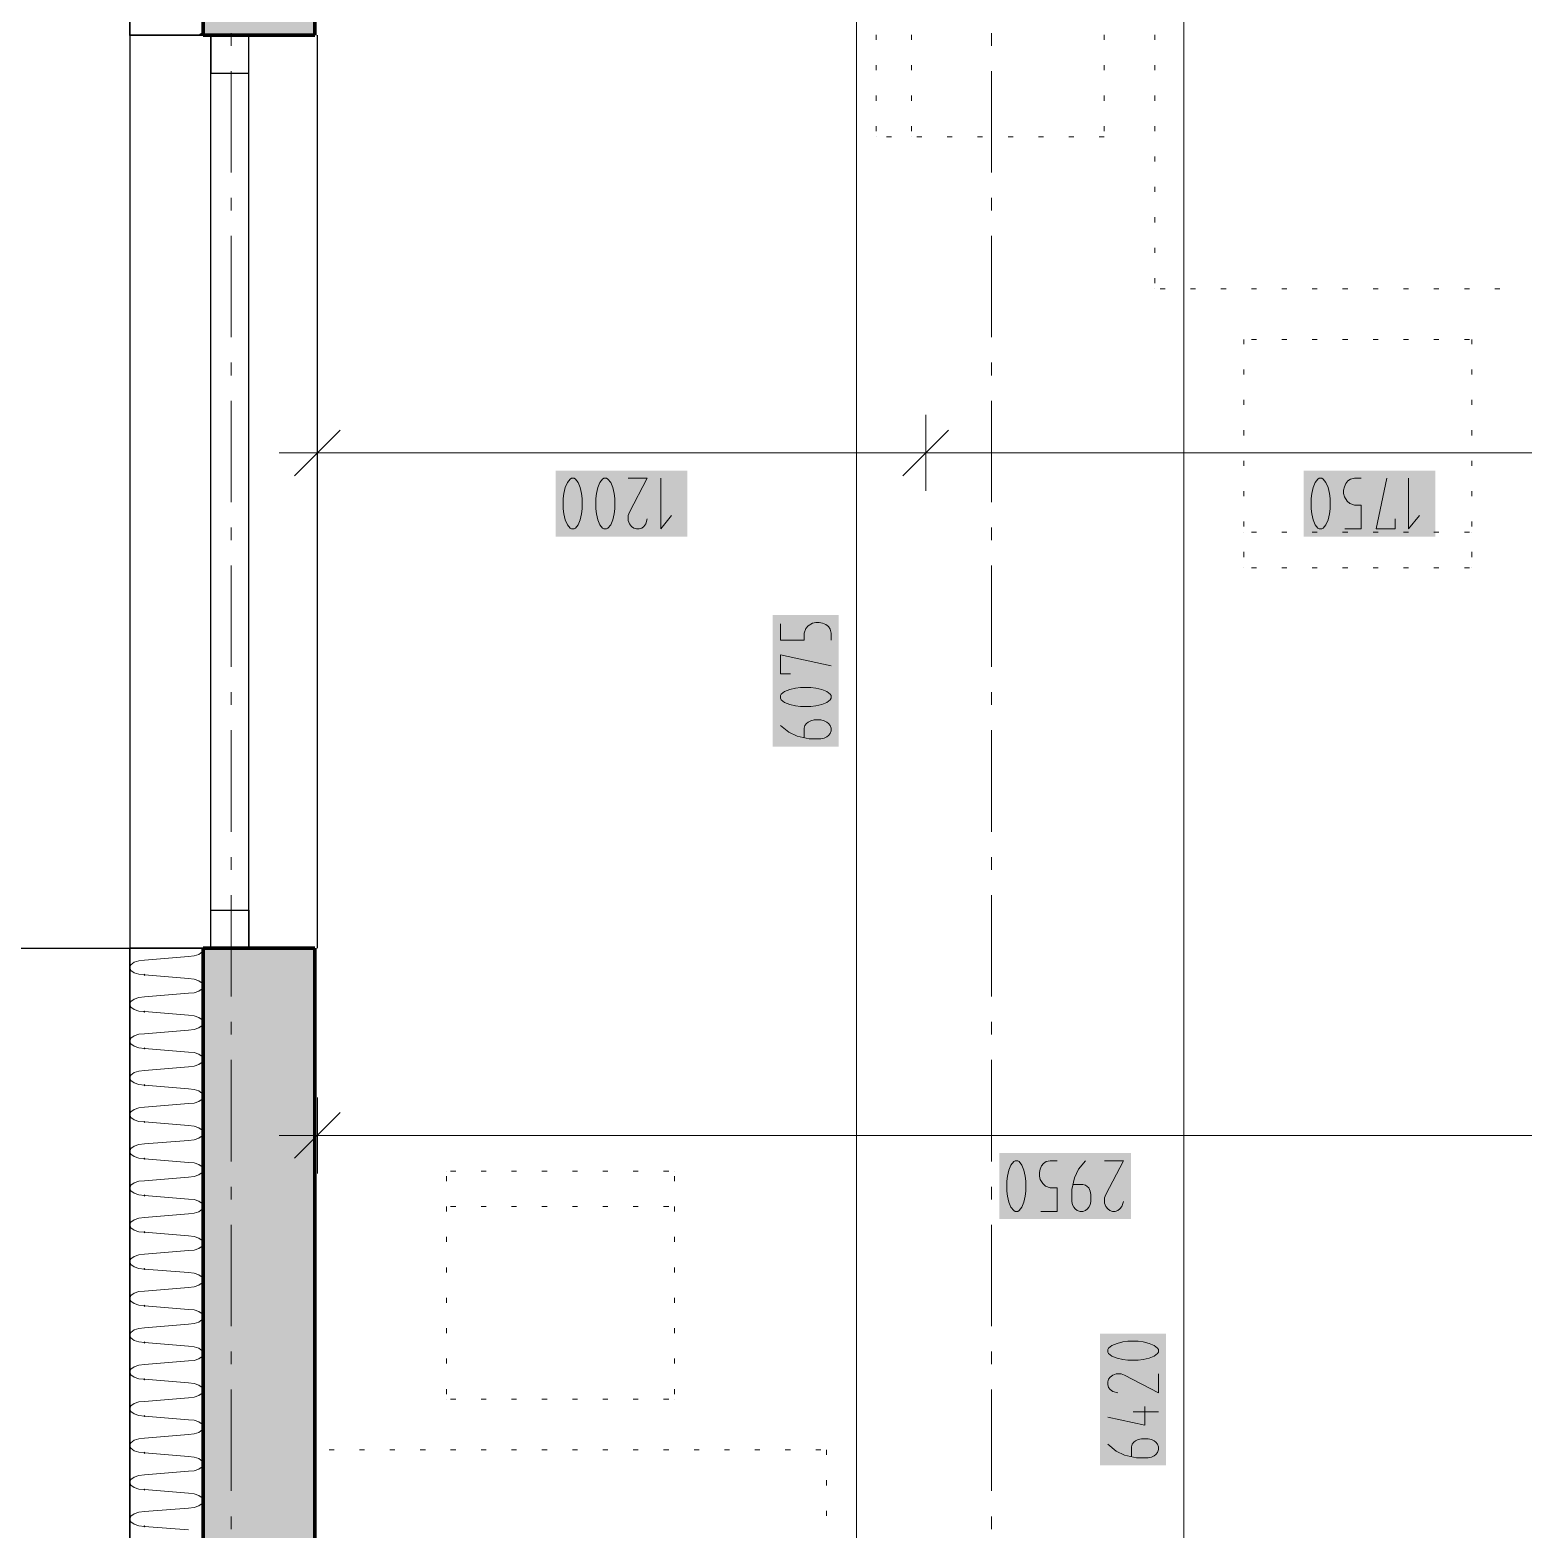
# Model space of a CAD drawing. Header units: millimetres. Extents: x 0 to 594, y 0 to 420.
# Drawn here: x 59.61 to 89.8, y 165.97 to 196.29 of the extents above; entities that cross this region are included whole.
import ezdxf

# ---------------------------------------------------------------- set-up
doc = ezdxf.new("R2010")
doc.units = ezdxf.units.MM
doc.header["$LTSCALE"] = 8
for name, color, linetype in [('PDF_Koty delkove', 7, 'Continuous'), ('PDF_Nabytek', 7, 'Continuous'), ('PDF_Obecne 0.25', 7, 'Continuous'), ('PDF_Okna', 7, 'Continuous'), ('PDF_Osy hlavni', 7, 'Continuous'), ('PDF_Steny obvodove nosne', 7, 'Continuous'), ('PDF_Zatepleni', 7, 'Continuous')]:
    doc.layers.add(name, color=color, linetype=linetype)

msp = doc.modelspace()

# ---------------------------------------------------------------- linework, layer by layer
at = {"layer": 'PDF_Koty delkove', "lineweight": 18}
for points in [[(82.938, 159.232), (82.938, 169.575), (82.938, 201.513), (82.938, 202.999), (82.938, 214.633), (82.938, 215.761), (82.938, 237.337), (82.938, 238.823), (82.938, 283.359), (82.938, 285.972), (82.938, 287.356), (82.938, 356.594), (82.938, 360.489)], [(76.321, 152.006), (76.321, 214.274), (76.321, 215.761), (76.321, 230.674), (76.321, 232.16), (76.321, 283.359), (76.321, 287.254)], [(65.422, 188.514), (65.422, 187.746), (65.422, 186.977)], [(77.721, 188.514), (77.721, 187.746), (77.721, 186.977)], [(65.883, 188.207), (64.96, 187.284)], [(78.183, 188.207), (77.26, 187.284)], [(65.422, 187.746), (64.653, 187.746)], [(105.601, 187.746), (98.836, 187.746), (97.042, 187.746), (95.659, 187.746), (77.721, 187.746), (65.422, 187.746)], [(71.133, 186.293), (71.187, 186.225), (71.215, 186.208), (71.27, 186.208), (71.297, 186.225), (71.352, 186.293), (71.393, 186.396), (71.421, 186.516), (71.435, 186.617), (71.435, 186.822), (71.421, 186.925), (71.393, 187.045), (71.352, 187.147), (71.297, 187.216), (71.27, 187.233), (71.215, 187.233), (71.187, 187.216), (71.133, 187.147), (71.092, 187.045), (71.065, 186.925), (71.051, 186.822)], [(71.708, 187.233), (72.092, 187.233), (71.735, 186.549), (71.708, 186.481), (71.708, 186.378), (71.735, 186.311), (71.776, 186.259), (71.817, 186.225), (71.872, 186.208), (71.927, 186.208), (71.982, 186.225), (72.023, 186.259), (72.064, 186.311), (72.092, 186.412)], [(72.365, 187.233), (72.365, 186.208), (72.584, 186.481)], [(86.17, 186.925), (86.17, 186.993), (86.184, 187.062), (86.211, 187.13), (86.252, 187.181), (86.306, 187.216), (86.388, 187.233), (86.525, 187.233)], [(87.21, 186.412), (87.21, 186.208), (86.827, 186.208), (87.045, 187.233)], [(87.484, 187.233), (87.484, 186.208), (87.702, 186.481)], [(71.051, 186.822), (71.051, 186.617), (71.065, 186.516), (71.092, 186.396), (71.133, 186.293)], [(86.197, 186.208), (86.525, 186.208), (86.525, 186.686), (86.388, 186.686), (86.293, 186.721), (86.238, 186.772), (86.184, 186.857), (86.17, 186.925)], [(74.783, 184.291), (74.783, 183.962), (75.261, 183.962), (75.261, 184.099), (75.296, 184.195), (75.347, 184.25), (75.432, 184.304), (75.5, 184.318), (75.568, 184.318), (75.637, 184.304), (75.705, 184.277), (75.756, 184.236), (75.791, 184.181), (75.808, 184.099), (75.808, 183.962)], [(74.987, 183.277), (74.783, 183.277), (74.783, 183.661), (75.808, 183.442)], [(74.799, 182.867), (74.783, 182.839), (74.783, 182.785), (74.799, 182.757), (74.868, 182.703), (74.971, 182.662), (75.091, 182.634), (75.192, 182.62), (75.397, 182.62), (75.5, 182.634), (75.619, 182.662), (75.722, 182.703), (75.791, 182.757), (75.808, 182.785), (75.808, 182.839), (75.791, 182.867), (75.722, 182.922), (75.619, 182.963), (75.5, 182.99), (75.397, 183.004)], [(75.397, 183.004), (75.192, 183.004), (75.091, 182.99), (74.971, 182.963), (74.868, 182.922), (74.799, 182.867)], [(75.261, 181.991), (75.261, 182.182), (75.278, 182.237), (75.312, 182.278), (75.347, 182.306), (75.397, 182.333), (75.466, 182.347), (75.602, 182.347), (75.671, 182.333), (75.722, 182.306), (75.756, 182.278), (75.791, 182.237), (75.808, 182.182), (75.808, 182.128), (75.791, 182.073), (75.756, 182.032), (75.722, 182.005), (75.671, 181.977), (75.602, 181.963), (75.363, 181.963), (75.124, 182.018), (74.953, 182.1), (74.783, 182.237)], [(65.422, 174.719), (65.422, 173.951), (65.422, 173.182)], [(65.883, 174.412), (64.96, 173.489)], [(64.653, 173.951), (65.422, 173.951), (95.659, 173.951), (97.196, 173.951), (110.877, 173.951), (121.642, 173.951), (122.411, 173.951)], [(79.746, 172.822), (79.746, 173.027), (79.732, 173.13), (79.704, 173.25), (79.663, 173.352), (79.609, 173.421), (79.581, 173.438), (79.527, 173.438), (79.499, 173.421), (79.445, 173.352), (79.404, 173.25), (79.377, 173.13), (79.363, 173.027)], [(80.047, 172.413), (80.375, 172.413), (80.375, 172.891), (80.238, 172.891), (80.143, 172.926), (80.088, 172.977), (80.034, 173.062), (80.02, 173.13), (80.02, 173.198), (80.034, 173.267), (80.061, 173.335), (80.102, 173.386), (80.156, 173.421), (80.238, 173.438), (80.375, 173.438)], [(80.95, 173.438), (80.813, 173.267), (80.731, 173.096), (80.677, 172.857), (80.677, 172.617), (80.691, 172.549), (80.718, 172.498), (80.745, 172.464), (80.786, 172.43), (80.841, 172.413), (80.895, 172.413), (80.95, 172.43), (80.991, 172.464), (81.018, 172.498), (81.046, 172.549), (81.06, 172.617), (81.06, 172.754), (81.046, 172.822), (81.018, 172.891), (80.95, 172.942), (80.895, 172.959), (80.704, 172.959)], [(81.334, 173.438), (81.717, 173.438), (81.361, 172.754), (81.334, 172.686), (81.334, 172.583), (81.361, 172.516), (81.402, 172.464), (81.443, 172.43), (81.498, 172.413), (81.552, 172.413), (81.607, 172.43)], [(79.363, 173.027), (79.363, 172.822), (79.377, 172.721), (79.404, 172.601), (79.445, 172.498), (79.499, 172.43), (79.527, 172.413), (79.581, 172.413), (79.609, 172.43), (79.663, 172.498), (79.704, 172.601), (79.732, 172.721), (79.746, 172.822)], [(81.607, 172.43), (81.648, 172.464), (81.689, 172.516), (81.717, 172.617)], [(82.425, 168.748), (81.741, 169.104), (81.673, 169.131), (81.57, 169.131), (81.503, 169.104), (81.451, 169.063), (81.416, 169.022), (81.4, 168.967), (81.4, 168.913), (81.416, 168.858), (81.451, 168.817), (81.503, 168.776), (81.604, 168.748)], [(82.425, 169.131), (82.425, 168.748)], [(82.151, 168.474), (82.151, 168.091), (81.4, 168.256)], [(82.425, 168.365), (81.913, 168.365)], [(81.878, 167.462), (81.878, 167.653), (81.895, 167.708), (81.929, 167.749), (81.964, 167.776), (82.014, 167.803), (82.083, 167.817), (82.219, 167.817), (82.288, 167.803), (82.339, 167.776), (82.373, 167.749), (82.408, 167.708), (82.425, 167.653), (82.425, 167.599), (82.408, 167.544), (82.373, 167.503), (82.339, 167.476), (82.288, 167.448), (82.219, 167.434), (81.98, 167.434), (81.741, 167.489), (81.57, 167.571), (81.4, 167.708)]]:
    msp.add_lwpolyline(points, dxfattribs=at)
for points in [[(70.394, 186.822), (70.394, 186.617), (70.408, 186.516), (70.435, 186.396), (70.476, 186.293), (70.53, 186.225), (70.558, 186.208), (70.612, 186.208), (70.64, 186.225), (70.695, 186.293), (70.736, 186.396), (70.764, 186.516), (70.778, 186.617), (70.778, 186.822), (70.764, 186.925), (70.736, 187.045), (70.695, 187.147), (70.64, 187.216), (70.612, 187.233), (70.558, 187.233), (70.53, 187.216), (70.476, 187.147), (70.435, 187.045), (70.408, 186.925)], [(85.513, 186.822), (85.513, 186.617), (85.527, 186.516), (85.554, 186.396), (85.595, 186.293), (85.649, 186.225), (85.677, 186.208), (85.731, 186.208), (85.759, 186.225), (85.813, 186.293), (85.854, 186.396), (85.882, 186.516), (85.896, 186.617), (85.896, 186.822), (85.882, 186.925), (85.854, 187.045), (85.813, 187.147), (85.759, 187.216), (85.731, 187.233), (85.677, 187.233), (85.649, 187.216), (85.595, 187.147), (85.554, 187.045), (85.527, 186.925)], [(82.014, 169.789), (81.809, 169.789), (81.708, 169.775), (81.588, 169.747), (81.485, 169.706), (81.416, 169.652), (81.4, 169.624), (81.4, 169.57), (81.416, 169.542), (81.485, 169.488), (81.588, 169.447), (81.708, 169.419), (81.809, 169.405), (82.014, 169.405), (82.117, 169.419), (82.236, 169.447), (82.339, 169.488), (82.408, 169.542), (82.425, 169.57), (82.425, 169.624), (82.408, 169.652), (82.339, 169.706), (82.236, 169.747), (82.117, 169.775)]]:
    msp.add_lwpolyline(points, close=True, dxfattribs=at)
at = {"layer": 'PDF_Koty delkove', "color": 7, "lineweight": 18, "true_color": 0xffffff, "transparency": 33554559}
for points in [[(72.902, 187.387), (70.241, 187.387), (72.902, 186.054), (70.241, 186.054)], [(88.021, 187.387), (85.359, 187.387), (88.021, 186.054), (85.359, 186.054)], [(75.962, 181.809), (75.962, 184.471), (74.629, 181.809), (74.629, 184.471)], [(81.871, 173.592), (79.209, 173.592), (81.871, 172.259), (79.209, 172.259)], [(82.579, 167.28), (82.579, 169.942), (81.246, 167.28), (81.246, 169.942)]]:
    msp.add_solid(points, dxfattribs=at)
at = {"layer": 'PDF_Nabytek', "lineweight": 13}
for points in [[(76.717, 196.198), (76.717, 196.095)], [(77.435, 196.198), (77.435, 196.095)], [(81.33, 196.198), (81.33, 196.095)], [(82.355, 196.198), (82.355, 196.095)], [(76.717, 195.583), (76.717, 195.48)], [(77.435, 195.583), (77.435, 195.48)], [(81.33, 195.583), (81.33, 195.48)], [(82.355, 195.583), (82.355, 195.48)], [(76.717, 194.968), (76.717, 194.865)], [(77.435, 194.968), (77.435, 194.865)], [(81.33, 194.968), (81.33, 194.865)], [(82.355, 194.968), (82.355, 194.865)], [(76.717, 194.353), (76.717, 194.25)], [(77.435, 194.353), (77.435, 194.25)], [(81.33, 194.353), (81.33, 194.25)], [(82.355, 194.353), (82.355, 194.25)], [(76.717, 194.133), (76.717, 194.133)], [(76.717, 194.133), (76.717, 194.133)], [(77.027, 194.133), (76.925, 194.133)], [(77.435, 194.133), (77.435, 194.133)], [(77.642, 194.133), (77.54, 194.133)], [(78.257, 194.133), (78.155, 194.133)], [(78.872, 194.133), (78.77, 194.133)], [(79.487, 194.133), (79.385, 194.133)], [(80.102, 194.133), (80, 194.133)], [(80.717, 194.133), (80.615, 194.133)], [(81.33, 194.133), (81.23, 194.133)], [(81.33, 194.133), (81.33, 194.133)], [(81.33, 194.133), (81.33, 194.133)], [(82.355, 193.738), (82.355, 193.635)], [(82.355, 193.123), (82.355, 193.02)], [(82.355, 192.508), (82.355, 192.405)], [(82.355, 191.893), (82.355, 191.79)], [(82.355, 191.278), (82.355, 191.175)], [(82.355, 191.062), (82.355, 191.062)], [(82.355, 191.062), (82.355, 191.062)], [(82.562, 191.062), (82.46, 191.062)], [(83.177, 191.062), (83.075, 191.062)], [(83.792, 191.062), (83.69, 191.062)], [(84.407, 191.062), (84.305, 191.062)], [(85.022, 191.062), (84.92, 191.062)], [(85.637, 191.062), (85.535, 191.062)], [(86.252, 191.062), (86.15, 191.062)], [(86.867, 191.062), (86.765, 191.062)], [(87.482, 191.062), (87.38, 191.062)], [(88.097, 191.062), (87.995, 191.062)], [(88.712, 191.062), (88.61, 191.062)], [(89.327, 191.062), (89.225, 191.062)], [(84.149, 190.037), (84.149, 189.945)], [(84.149, 190.037), (84.149, 190.037)], [(84.407, 190.037), (84.305, 190.037)], [(85.022, 190.037), (84.92, 190.037)], [(85.637, 190.037), (85.535, 190.037)], [(86.252, 190.037), (86.15, 190.037)], [(86.867, 190.037), (86.765, 190.037)], [(87.482, 190.037), (87.38, 190.037)], [(88.097, 190.037), (87.995, 190.037)], [(88.712, 190.037), (88.61, 190.037)], [(88.761, 190.037), (88.761, 189.945)], [(88.761, 190.037), (88.761, 190.037)], [(88.761, 190.037), (88.761, 190.037)], [(84.149, 189.433), (84.149, 189.33)], [(88.761, 189.433), (88.761, 189.33)], [(84.149, 188.818), (84.149, 188.715)], [(88.761, 188.818), (88.761, 188.715)], [(84.149, 188.203), (84.149, 188.1)], [(88.761, 188.203), (88.761, 188.1)], [(84.149, 187.588), (84.149, 187.485)], [(88.761, 187.588), (88.761, 187.485)], [(84.149, 186.973), (84.149, 186.87)], [(88.761, 186.973), (88.761, 186.87)], [(84.149, 186.358), (84.149, 186.255)], [(88.761, 186.358), (88.761, 186.255)], [(84.149, 186.142), (84.149, 186.142)], [(84.407, 186.142), (84.305, 186.142)], [(85.022, 186.142), (84.92, 186.142)], [(85.637, 186.142), (85.535, 186.142)], [(86.252, 186.142), (86.15, 186.142)], [(86.867, 186.142), (86.765, 186.142)], [(87.482, 186.142), (87.38, 186.142)], [(88.097, 186.142), (87.995, 186.142)], [(88.712, 186.142), (88.61, 186.142)], [(88.761, 186.142), (88.761, 186.142)], [(84.149, 185.743), (84.149, 185.64)], [(88.761, 185.743), (88.761, 185.64)], [(84.149, 185.425), (84.149, 185.425)], [(84.149, 185.425), (84.149, 185.425)], [(84.407, 185.425), (84.305, 185.425)], [(85.022, 185.425), (84.92, 185.425)], [(85.637, 185.425), (85.535, 185.425)], [(86.252, 185.425), (86.15, 185.425)], [(86.867, 185.425), (86.765, 185.425)], [(87.482, 185.425), (87.38, 185.425)], [(88.097, 185.425), (87.995, 185.425)], [(88.712, 185.425), (88.61, 185.425)], [(88.761, 185.425), (88.761, 185.425)], [(88.761, 185.425), (88.761, 185.425)], [(68.03, 173.23), (68.03, 173.23)], [(68.03, 173.23), (68.03, 173.23)], [(68.03, 173.129), (68.03, 173.027)], [(68.117, 173.23), (68.22, 173.23)], [(68.732, 173.23), (68.835, 173.23)], [(69.347, 173.23), (69.45, 173.23)], [(69.962, 173.23), (70.065, 173.23)], [(70.577, 173.23), (70.68, 173.23)], [(71.192, 173.23), (71.295, 173.23)], [(71.807, 173.23), (71.91, 173.23)], [(72.422, 173.23), (72.525, 173.23)], [(72.643, 173.23), (72.643, 173.23)], [(72.643, 173.23), (72.643, 173.23)], [(72.643, 173.129), (72.643, 173.027)], [(68.03, 172.514), (68.03, 172.412)], [(72.643, 172.514), (72.643, 172.412)], [(68.03, 172.512), (68.03, 172.512)], [(68.117, 172.512), (68.22, 172.512)], [(68.732, 172.512), (68.835, 172.512)], [(69.347, 172.512), (69.45, 172.512)], [(69.962, 172.512), (70.065, 172.512)], [(70.577, 172.512), (70.68, 172.512)], [(71.192, 172.512), (71.295, 172.512)], [(71.807, 172.512), (71.91, 172.512)], [(72.422, 172.512), (72.525, 172.512)], [(72.643, 172.512), (72.643, 172.512)], [(68.03, 171.899), (68.03, 171.797)], [(72.643, 171.899), (72.643, 171.797)], [(68.03, 171.284), (68.03, 171.182)], [(72.643, 171.284), (72.643, 171.182)], [(68.03, 170.669), (68.03, 170.567)], [(72.643, 170.669), (72.643, 170.567)], [(68.03, 170.054), (68.03, 169.952)], [(72.643, 170.054), (72.643, 169.952)], [(68.03, 169.439), (68.03, 169.337)], [(72.643, 169.439), (72.643, 169.337)], [(68.03, 168.824), (68.03, 168.722)], [(68.03, 168.617), (68.03, 168.617)], [(68.03, 168.617), (68.03, 168.617)], [(68.117, 168.617), (68.22, 168.617)], [(68.732, 168.617), (68.835, 168.617)], [(69.347, 168.617), (69.45, 168.617)], [(69.962, 168.617), (70.065, 168.617)], [(70.577, 168.617), (70.68, 168.617)], [(71.192, 168.617), (71.295, 168.617)], [(71.807, 168.617), (71.91, 168.617)], [(72.422, 168.617), (72.525, 168.617)], [(72.643, 168.824), (72.643, 168.722)], [(72.643, 168.617), (72.643, 168.617)], [(72.643, 168.617), (72.643, 168.617)], [(65.658, 167.592), (65.76, 167.592)], [(66.272, 167.592), (66.375, 167.592)], [(66.887, 167.592), (66.99, 167.592)], [(67.502, 167.592), (67.605, 167.592)], [(68.117, 167.592), (68.22, 167.592)], [(68.732, 167.592), (68.835, 167.592)], [(69.347, 167.592), (69.45, 167.592)], [(69.962, 167.592), (70.065, 167.592)], [(70.577, 167.592), (70.68, 167.592)], [(71.192, 167.592), (71.295, 167.592)], [(71.807, 167.592), (71.91, 167.592)], [(72.422, 167.592), (72.525, 167.592)], [(73.037, 167.592), (73.14, 167.592)], [(73.652, 167.592), (73.755, 167.592)], [(74.267, 167.592), (74.37, 167.592)], [(74.882, 167.592), (74.985, 167.592)], [(75.497, 167.592), (75.6, 167.592)], [(75.713, 167.592), (75.713, 167.492)], [(75.713, 167.592), (75.713, 167.592)], [(75.713, 166.979), (75.713, 166.877)], [(75.713, 166.365), (75.713, 166.262)]]:
    msp.add_lwpolyline(points, dxfattribs=at)
at = {"layer": 'PDF_Obecne 0.25', "lineweight": 25}
msp.add_lwpolyline([(61.629, 287.254), (41.334, 287.254), (41.334, 177.737), (61.629, 177.737)], dxfattribs=at)
at = {"layer": 'PDF_Okna', "lineweight": 25}
for points in [[(61.629, 196.186), (61.629, 177.737)], [(63.269, 177.737), (63.269, 196.186)], [(64.038, 177.737), (64.038, 196.186)], [(65.422, 177.737), (65.422, 196.186)]]:
    msp.add_lwpolyline(points, dxfattribs=at)
for points in [[(63.269, 196.186), (63.269, 195.418), (64.038, 195.418), (64.038, 196.186)], [(63.269, 177.737), (63.269, 178.505), (64.038, 178.505), (64.038, 177.737)]]:
    msp.add_lwpolyline(points, close=True, dxfattribs=at)
at = {"layer": 'PDF_Osy hlavni', "lineweight": 18}
for points in [[(63.679, 195.976), (63.679, 196.232)], [(79.054, 195.976), (79.054, 196.232)], [(79.054, 195.976), (79.054, 196.232)], [(63.679, 193.413), (63.679, 195.463)], [(79.054, 193.413), (79.054, 195.463)], [(79.054, 193.413), (79.054, 195.463)], [(63.679, 192.645), (63.679, 192.901)], [(79.054, 192.645), (79.054, 192.901), (79.054, 192.645)], [(63.679, 190.082), (63.679, 192.132)], [(79.054, 192.132), (79.054, 190.082), (79.054, 192.132)], [(63.679, 189.313), (63.679, 189.57)], [(79.054, 189.313), (79.054, 189.57), (79.054, 189.313)], [(63.679, 186.751), (63.679, 188.801)], [(79.054, 188.801), (79.054, 186.751), (79.054, 188.801)], [(63.679, 185.982), (63.679, 186.238)], [(79.054, 186.238), (79.054, 185.982), (79.054, 186.238)], [(63.679, 183.42), (63.679, 185.47)], [(79.054, 185.47), (79.054, 183.42), (79.054, 185.47)], [(63.679, 182.651), (63.679, 182.907)], [(79.054, 182.907), (79.054, 182.651), (79.054, 182.907)], [(63.679, 180.089), (63.679, 182.139)], [(79.054, 182.139), (79.054, 180.089), (79.054, 182.139)], [(63.679, 179.32), (63.679, 179.576)], [(79.054, 179.576), (79.054, 179.32), (79.054, 179.576)], [(63.679, 176.757), (63.679, 178.807)], [(79.054, 176.757), (79.054, 178.807), (79.054, 176.757)], [(63.679, 175.989), (63.679, 176.245)], [(79.054, 176.245), (79.054, 175.989), (79.054, 176.245)], [(63.679, 173.426), (63.679, 175.476)], [(79.054, 173.426), (79.054, 175.476), (79.054, 173.426)], [(63.679, 172.657), (63.679, 172.914)], [(79.054, 172.914), (79.054, 172.657), (79.054, 172.914)], [(63.679, 170.095), (63.679, 172.145)], [(79.054, 172.145), (79.054, 170.095), (79.054, 172.145)], [(63.679, 169.326), (63.679, 169.582)], [(79.054, 169.582), (79.054, 169.326), (79.054, 169.582)], [(63.679, 166.764), (63.679, 168.814)], [(79.054, 168.814), (79.054, 166.764), (79.054, 168.814)], [(63.679, 165.995), (63.679, 166.251)], [(79.054, 166.251), (79.054, 165.995), (79.054, 166.251)]]:
    msp.add_lwpolyline(points, dxfattribs=at)
at = {"layer": 'PDF_Steny obvodove nosne', "lineweight": 70}
for points in [[(63.115, 218.221), (63.115, 196.186)], [(65.37, 196.186), (65.37, 214.274), (65.37, 215.761), (65.37, 218.221)], [(65.37, 196.186), (64.038, 196.186), (63.269, 196.186), (63.115, 196.186)], [(63.115, 177.737), (63.115, 149.7), (65.37, 149.7)], [(63.115, 177.737), (63.269, 177.737), (64.038, 177.737), (65.37, 177.737)], [(65.37, 151.955), (65.37, 177.737)]]:
    msp.add_lwpolyline(points, dxfattribs=at)
at = {"layer": 'PDF_Steny obvodove nosne', "color": 9, "lineweight": 9, "true_color": 0xc0c0c0, "transparency": 33554559}
for points in [[(65.37, 218.221), (63.115, 218.221), (65.37, 196.186), (63.115, 196.186)], [(65.37, 149.7), (65.37, 177.737), (63.115, 149.7), (63.115, 177.737)]]:
    msp.add_solid(points, dxfattribs=at)
at = {"layer": 'PDF_Zatepleni', "lineweight": 35}
msp.add_lwpolyline([(61.629, 218.221), (63.115, 218.221), (63.115, 196.186), (61.629, 196.186), (61.629, 218.221)], dxfattribs=at)
at = {"layer": 'PDF_Zatepleni', "lineweight": 9}
for points in [[(63.025, 196.186), (63.029, 196.188), (63.094, 196.236), (63.115, 196.278)], [(62.818, 177.566), (62.932, 177.578), (63.029, 177.61), (63.094, 177.658), (63.115, 177.7)], [(63.115, 177.731), (63.112, 177.737)], [(61.926, 177.493), (61.813, 177.481), (61.716, 177.449), (61.652, 177.401), (61.629, 177.344)], [(61.926, 177.493), (62.818, 177.566)], [(61.629, 177.344), (61.652, 177.287), (61.716, 177.239), (61.813, 177.207), (61.926, 177.195)], [(62.818, 177.122), (61.926, 177.195)], [(62.818, 177.122), (62.818, 177.122)], [(63.115, 176.988), (63.094, 177.03), (63.029, 177.078), (62.932, 177.11), (62.818, 177.122)], [(61.926, 176.749), (62.818, 176.823)], [(62.818, 176.823), (62.932, 176.834), (63.029, 176.867), (63.094, 176.915), (63.115, 176.957)], [(61.926, 176.749), (61.813, 176.738), (61.716, 176.706), (61.652, 176.658), (61.629, 176.601)], [(61.629, 176.601), (61.652, 176.544), (61.716, 176.496), (61.813, 176.464), (61.926, 176.452)], [(62.818, 176.379), (61.926, 176.452)], [(62.818, 176.379), (62.818, 176.379)], [(63.115, 176.245), (63.094, 176.286), (63.029, 176.335), (62.932, 176.367), (62.818, 176.379)], [(62.818, 176.08), (62.932, 176.091), (63.029, 176.124), (63.094, 176.172), (63.115, 176.214)], [(61.926, 176.006), (61.813, 175.995), (61.716, 175.963), (61.652, 175.915), (61.629, 175.858)], [(61.629, 175.858), (61.652, 175.801), (61.716, 175.753), (61.813, 175.72), (61.926, 175.709)], [(61.926, 176.006), (62.818, 176.08)], [(62.818, 175.636), (61.926, 175.709)], [(62.818, 175.636), (62.818, 175.636)], [(63.115, 175.502), (63.094, 175.543), (63.029, 175.592), (62.932, 175.624), (62.818, 175.636)], [(61.926, 175.263), (61.813, 175.252), (61.716, 175.22), (61.652, 175.171), (61.629, 175.115)], [(61.926, 175.263), (62.818, 175.337)], [(62.818, 175.337), (62.932, 175.348), (63.029, 175.381), (63.094, 175.429), (63.115, 175.471)], [(61.629, 175.115), (61.652, 175.058), (61.716, 175.01), (61.813, 174.977), (61.926, 174.966)], [(62.818, 174.892), (61.926, 174.966)], [(62.818, 174.892), (62.818, 174.892)], [(63.115, 174.759), (63.094, 174.8), (63.029, 174.849), (62.932, 174.881), (62.818, 174.892)], [(62.818, 174.594), (62.932, 174.605), (63.029, 174.637), (63.094, 174.686), (63.115, 174.727)], [(61.926, 174.52), (61.813, 174.509), (61.716, 174.477), (61.652, 174.428), (61.629, 174.371)], [(61.629, 174.371), (61.652, 174.315), (61.716, 174.266), (61.813, 174.234), (61.926, 174.223)], [(61.926, 174.52), (62.818, 174.594)], [(62.818, 174.149), (61.926, 174.223)], [(62.818, 174.149), (62.818, 174.149)], [(63.115, 174.016), (63.094, 174.057), (63.029, 174.106), (62.932, 174.138), (62.818, 174.149)], [(61.926, 173.777), (61.813, 173.766), (61.716, 173.733), (61.652, 173.685), (61.629, 173.628)], [(61.926, 173.777), (62.818, 173.851)], [(62.818, 173.851), (62.932, 173.862), (63.029, 173.894), (63.094, 173.943), (63.115, 173.984)], [(61.629, 173.628), (61.652, 173.571), (61.716, 173.523)], [(61.716, 173.523), (61.813, 173.491), (61.926, 173.48)], [(62.818, 173.406), (61.926, 173.48)], [(62.818, 173.406), (62.818, 173.406)], [(63.115, 173.272), (63.094, 173.314), (63.029, 173.362), (62.932, 173.395), (62.818, 173.406)], [(62.818, 173.107), (62.932, 173.119), (63.029, 173.151), (63.094, 173.2), (63.115, 173.241)], [(62.818, 173.107), (61.926, 173.034), (61.813, 173.023), (61.716, 172.99), (61.652, 172.942), (61.629, 172.885)], [(61.629, 172.885), (61.652, 172.828), (61.716, 172.78), (61.813, 172.748), (61.926, 172.737)], [(62.818, 172.663), (61.926, 172.737)], [(62.818, 172.663), (62.818, 172.663)], [(63.115, 172.529), (63.094, 172.571), (63.029, 172.619), (62.932, 172.652), (62.818, 172.663)], [(61.926, 172.291), (61.813, 172.279), (61.716, 172.247), (61.652, 172.199), (61.629, 172.142)], [(61.926, 172.291), (62.818, 172.364)], [(62.818, 172.364), (62.932, 172.376), (63.029, 172.408), (63.094, 172.457), (63.115, 172.498)], [(61.629, 172.142), (61.652, 172.085), (61.716, 172.037), (61.813, 172.005), (61.926, 171.994)], [(62.818, 171.92), (61.926, 171.994)], [(62.818, 171.92), (62.818, 171.92)], [(63.115, 171.786), (63.094, 171.828), (63.029, 171.876), (62.932, 171.909), (62.818, 171.92)], [(63.115, 171.755), (63.094, 171.713), (63.029, 171.665), (62.932, 171.633), (62.818, 171.621), (61.926, 171.548), (61.813, 171.536), (61.716, 171.504), (61.652, 171.456), (61.629, 171.399)], [(61.629, 171.399), (61.652, 171.342), (61.716, 171.294), (61.813, 171.262), (61.926, 171.25)], [(62.818, 171.177), (61.926, 171.25)], [(62.818, 171.177), (62.818, 171.177)], [(63.115, 171.043), (63.094, 171.085), (63.029, 171.133), (62.932, 171.165), (62.818, 171.177)], [(62.818, 170.878), (62.932, 170.889), (63.029, 170.922), (63.094, 170.97), (63.115, 171.012)], [(62.818, 170.878), (61.926, 170.805), (61.813, 170.793), (61.716, 170.761), (61.652, 170.713), (61.629, 170.656)], [(61.629, 170.656), (61.652, 170.599), (61.716, 170.551), (61.813, 170.519), (61.926, 170.507)], [(62.818, 170.434), (61.926, 170.507)], [(62.818, 170.434), (62.818, 170.434)], [(63.115, 170.3), (63.094, 170.342), (63.029, 170.39), (62.932, 170.422), (62.818, 170.434)], [(61.926, 170.061), (62.818, 170.135)], [(62.818, 170.135), (62.932, 170.146), (63.029, 170.179), (63.094, 170.227), (63.115, 170.269)], [(61.926, 170.061), (61.813, 170.05), (61.716, 170.018), (61.652, 169.97), (61.629, 169.913)], [(61.629, 169.913), (61.652, 169.856), (61.716, 169.808), (61.813, 169.775), (61.926, 169.764)], [(62.818, 169.691), (61.926, 169.764)], [(62.818, 169.691), (62.818, 169.691)], [(63.115, 169.557), (63.094, 169.598), (63.029, 169.647), (62.932, 169.679), (62.818, 169.691)], [(62.818, 169.392), (62.932, 169.403), (63.029, 169.436), (63.094, 169.484), (63.115, 169.526)], [(61.926, 169.318), (61.813, 169.307), (61.716, 169.275), (61.652, 169.227), (61.629, 169.17)], [(61.926, 169.318), (62.818, 169.392)], [(61.629, 169.17), (61.652, 169.113), (61.716, 169.065), (61.813, 169.032), (61.926, 169.021)], [(62.818, 168.947), (61.926, 169.021)], [(62.818, 168.947), (62.818, 168.947)], [(63.115, 168.814), (63.094, 168.855), (63.029, 168.904), (62.932, 168.936), (62.818, 168.947)], [(61.926, 168.575), (61.813, 168.564), (61.716, 168.532), (61.652, 168.483), (61.629, 168.427)], [(61.926, 168.575), (62.818, 168.649)], [(62.818, 168.649), (62.932, 168.66), (63.029, 168.692), (63.094, 168.741), (63.115, 168.782)], [(61.629, 168.427), (61.652, 168.37), (61.716, 168.321), (61.813, 168.289), (61.926, 168.278)], [(62.818, 168.204), (61.926, 168.278)], [(62.818, 168.204), (62.818, 168.204)], [(63.115, 168.071), (63.094, 168.112), (63.029, 168.161), (62.932, 168.193), (62.818, 168.204)], [(62.818, 167.906), (62.932, 167.917), (63.029, 167.949), (63.094, 167.998), (63.115, 168.039)], [(61.926, 167.832), (61.813, 167.821), (61.716, 167.789), (61.652, 167.74), (61.629, 167.683)], [(61.629, 167.683), (61.652, 167.627), (61.716, 167.578), (61.813, 167.546), (61.926, 167.535)], [(61.926, 167.832), (62.818, 167.906)], [(62.818, 167.461), (61.926, 167.535)], [(62.818, 167.461), (62.818, 167.461)], [(63.115, 167.327), (63.094, 167.369), (63.029, 167.417), (62.932, 167.45), (62.818, 167.461)], [(61.926, 167.089), (61.813, 167.078), (61.716, 167.045), (61.652, 166.997), (61.629, 166.94)], [(61.926, 167.089), (62.818, 167.163)], [(62.818, 167.163), (62.932, 167.174), (63.029, 167.206), (63.094, 167.255), (63.115, 167.296)], [(61.629, 166.94), (61.652, 166.883), (61.716, 166.835), (61.813, 166.803), (61.926, 166.792)], [(62.818, 166.718), (61.926, 166.792)], [(62.818, 166.718), (62.818, 166.718)], [(63.115, 166.584), (63.094, 166.626), (63.029, 166.674), (62.932, 166.707), (62.818, 166.718)], [(62.818, 166.419), (62.932, 166.431), (63.029, 166.463), (63.094, 166.512), (63.115, 166.553)], [(61.926, 166.346), (61.813, 166.334), (61.716, 166.302), (61.652, 166.254), (61.629, 166.197)], [(61.629, 166.197), (61.652, 166.14), (61.716, 166.092)], [(61.926, 166.346), (62.818, 166.419)], [(61.716, 166.092), (61.813, 166.06), (61.926, 166.049)], [(62.818, 165.975), (61.926, 166.049)]]:
    msp.add_lwpolyline(points, dxfattribs=at)
at = {"layer": 'PDF_Zatepleni', "lineweight": 35}
msp.add_lwpolyline([(78.029, 148.214), (77.824, 148.214), (76.543, 148.214), (63.115, 148.214), (61.629, 148.214), (61.629, 177.737), (63.115, 177.737), (63.115, 149.7), (65.37, 149.7), (76.543, 149.7), (78.029, 149.7)], close=True, dxfattribs=at)
at = {"layer": 'PDF_Zatepleni', "lineweight": 9, "transparency": 33554559}
for points in [[(61.926, 177.172), (61.903, 177.195), (61.949, 177.195), (61.926, 177.218)], [(61.926, 176.429), (61.903, 176.452), (61.949, 176.452), (61.926, 176.475)], [(61.926, 175.686), (61.903, 175.709), (61.949, 175.709), (61.926, 175.732)], [(61.926, 174.943), (61.903, 174.966), (61.949, 174.966), (61.926, 174.989)], [(61.926, 174.2), (61.903, 174.223), (61.949, 174.223), (61.926, 174.246)], [(61.926, 173.457), (61.903, 173.48), (61.949, 173.48), (61.926, 173.503)], [(61.926, 172.714), (61.903, 172.737), (61.949, 172.737), (61.926, 172.76)], [(61.926, 171.97), (61.903, 171.994), (61.949, 171.994), (61.926, 172.017)], [(61.926, 171.227), (61.903, 171.25), (61.949, 171.25), (61.926, 171.273)], [(61.926, 170.484), (61.903, 170.507), (61.949, 170.507), (61.926, 170.53)], [(61.926, 169.741), (61.903, 169.764), (61.949, 169.764), (61.926, 169.787)], [(61.926, 168.998), (61.903, 169.021), (61.949, 169.021), (61.926, 169.044)], [(61.926, 168.255), (61.903, 168.278), (61.949, 168.278), (61.926, 168.301)], [(61.926, 167.512), (61.903, 167.535), (61.949, 167.535), (61.926, 167.558)], [(61.926, 166.769), (61.903, 166.792), (61.949, 166.792), (61.926, 166.815)], [(61.926, 166.026), (61.903, 166.049), (61.949, 166.049), (61.926, 166.072)]]:
    msp.add_solid(points, dxfattribs=at)

doc.saveas('drawing.dxf')
